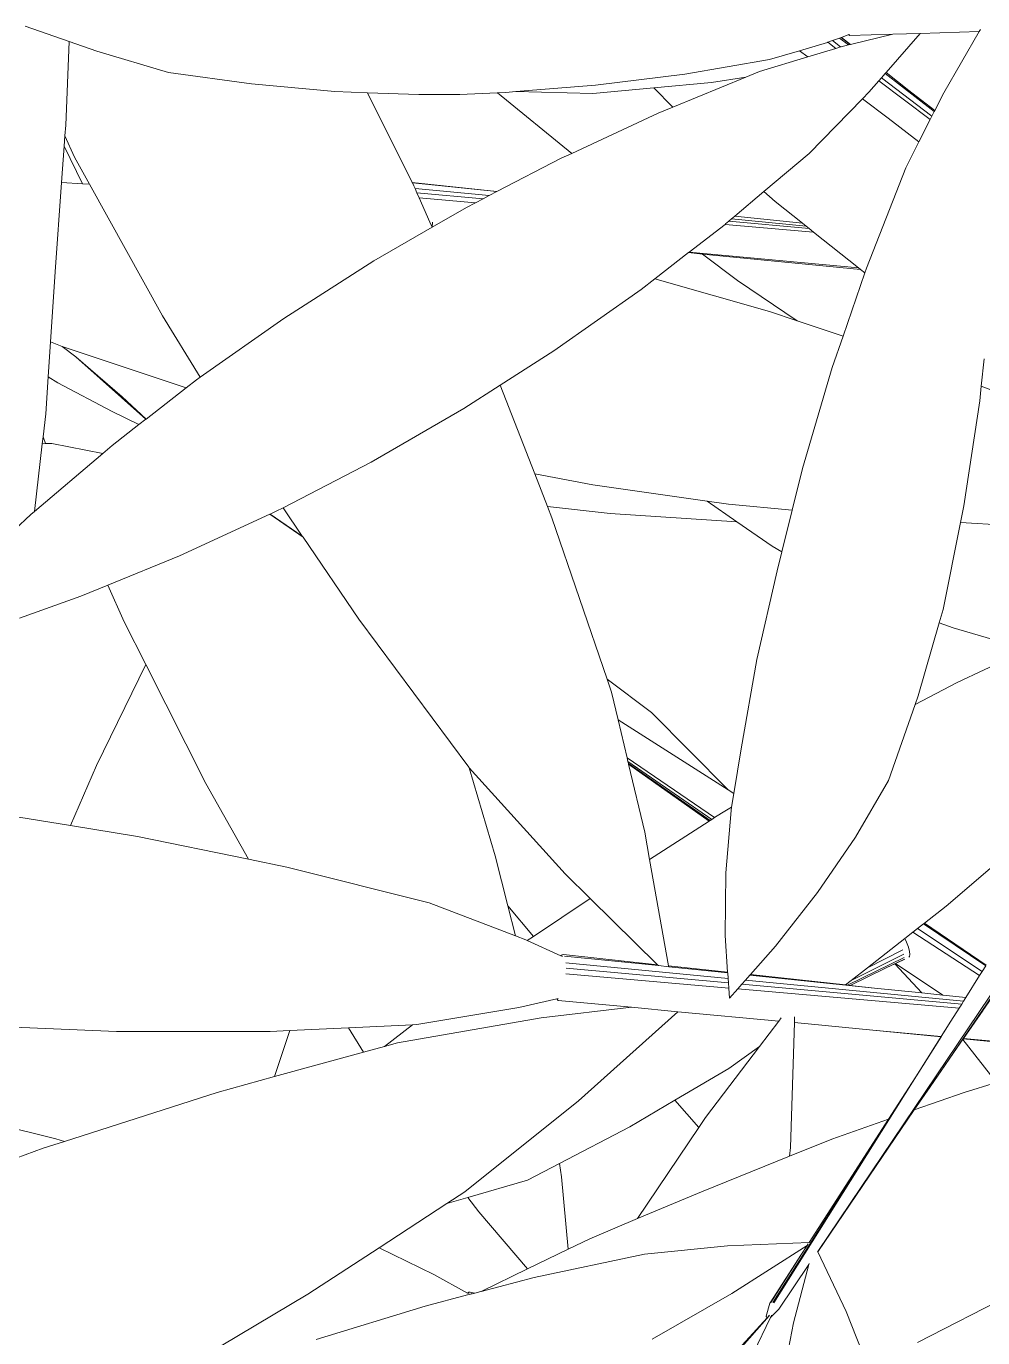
# Model space of a CAD drawing. Header units: millimetres. Extents: x 18 to 174501, y 22 to 24571.
# Drawn here: x 21988.7 to 22092.4, y 5409.9 to 5552 of the extents above; entities that cross this region are included whole.
import ezdxf

# ---------------------------------------------------------------- set-up
doc = ezdxf.new("R2010")
doc.units = ezdxf.units.MM
doc.header["$MEASUREMENT"] = 0
doc.layers.add('Edges', color=7, linetype='Continuous', lineweight=18)

# ---------------------------------------------------------------- blocks, each defined once
blk = doc.blocks.new('BAMBOOPLAN')
at = {"layer": 'Edges'}
for p, q in [((-3.1684, 5.9863), (-3.0826, 6.0187)), ((-3.1037, 5.9113), (-3.0826, 6.0187)), ((-3.0826, 6.0187), (-3.0818, 6.0224)), ((-3.2704, 5.9476), (-3.2078, 5.9713)), ((-3.2645, 5.935), (-3.2078, 5.9713)), ((-3.2078, 5.9713), (-3.1684, 5.9863)), ((-3.1984, 5.912), (-3.1684, 5.9863)), ((-3.2989, 5.9266), (-3.2929, 5.9314)), ((-3.2929, 5.9314), (-3.284, 5.9387)), ((-3.2778, 5.9264), (-3.2929, 5.9314)), ((-3.284, 5.9387), (-3.2818, 5.9404)), ((-3.284, 5.9387), (-3.2675, 5.9331)), ((-3.2818, 5.9404), (-3.2813, 5.9408)), ((-3.2818, 5.9404), (-3.265, 5.9347)), ((-3.2813, 5.9408), (-3.272, 5.9484)), ((-3.2813, 5.9408), (-3.2645, 5.935)), ((-3.2773, 5.9268), (-3.2675, 5.9331)), ((-3.272, 5.9484), (-3.271, 5.9492)), ((-3.2704, 5.9476), (-3.272, 5.9484)), ((-3.2675, 5.9331), (-3.265, 5.9347)), ((-3.265, 5.9347), (-3.2645, 5.935)), ((-3.336, 5.9001), (-3.2994, 5.9262)), ((-3.321, 5.8951), (-3.2842, 5.9218)), ((-3.2994, 5.9262), (-3.2989, 5.9266)), ((-3.2842, 5.9218), (-3.2989, 5.9266)), ((-3.2842, 5.9218), (-3.2778, 5.9264)), ((-3.2778, 5.9264), (-3.2773, 5.9268)), ((-3.2026, 5.9016), (-3.1992, 5.9099)), ((-3.1992, 5.9099), (-3.1984, 5.9118)), ((-3.1992, 5.9099), (-3.1082, 5.8791)), ((-3.1984, 5.912), (-3.1558, 5.8972)), ((-3.1984, 5.9118), (-3.1984, 5.912)), ((-3.1984, 5.9118), (-3.1558, 5.8972)), ((-3.1079, 5.8808), (-3.1037, 5.9113)), ((-3.3842, 5.8493), (-3.321, 5.8951)), ((-3.3758, 5.8718), (-3.336, 5.9001)), ((-3.336, 5.9001), (-3.321, 5.8951)), ((-3.2137, 5.8741), (-3.2048, 5.896)), ((-3.2048, 5.896), (-3.2026, 5.9016)), ((-3.1101, 5.8652), (-3.2048, 5.896)), ((-3.1093, 5.8708), (-3.2026, 5.9016)), ((-3.1558, 5.8972), (-3.1079, 5.8808)), ((-3.4924, 5.8078), (-3.3758, 5.8718)), ((-3.2196, 5.8616), (-3.2137, 5.8741)), ((-3.1101, 5.8652), (-3.1093, 5.8708)), ((-3.1093, 5.8708), (-3.1082, 5.8791)), ((-3.1082, 5.8791), (-3.1079, 5.8808)), ((-3.4015, 5.834), (-3.3842, 5.8493)), ((-3.2701, 5.7546), (-3.2196, 5.8616)), ((-3.2196, 5.8616), (-3.1725, 5.846)), ((-3.1154, 5.8271), (-3.1101, 5.8652)), ((-3.4928, 5.7532), (-3.4015, 5.834)), ((-3.4487, 5.8092), (-3.4015, 5.834)), ((-3.1725, 5.846), (-3.1154, 5.8269)), ((-3.1725, 5.846), (-3.1154, 5.8271)), ((-3.6173, 5.7466), (-3.4924, 5.8078)), ((-3.5306, 5.772), (-3.4487, 5.8092)), ((-3.1215, 5.7824), (-3.1154, 5.8269)), ((-3.1154, 5.8269), (-3.1154, 5.8271)), ((-3.6168, 5.7328), (-3.5306, 5.772)), ((-3.5306, 5.772), (-3.4928, 5.7532)), ((-3.1283, 5.6155), (-3.1215, 5.7824)), ((-3.5112, 5.737), (-3.4928, 5.7532)), ((-3.317, 5.6759), (-3.2701, 5.7546)), ((-3.7305, 5.6968), (-3.6173, 5.7466)), ((-3.7305, 5.6968), (-3.6168, 5.7328)), ((-3.6177, 5.6347), (-3.5112, 5.737)), ((-3.7572, 5.6857), (-3.7448, 5.6905)), ((-3.7448, 5.6905), (-3.7305, 5.6968)), ((-3.8113, 5.6645), (-3.7572, 5.6857)), ((-3.7572, 5.6857), (-3.757, 5.6857)), ((-3.757, 5.6857), (-3.6177, 5.6347)), ((-3.3474, 5.625), (-3.317, 5.6759)), ((-3.317, 5.6759), (-3.2954, 5.6672)), ((-3.2954, 5.6672), (-3.2444, 5.6491)), ((-3.8712, 5.6434), (-3.8113, 5.6645)), ((-3.2378, 5.6467), (-3.3507, 5.6195)), ((-3.3474, 5.625), (-3.2444, 5.6491)), ((-3.2444, 5.6491), (-3.2378, 5.6467)), ((-3.2378, 5.6467), (-3.2322, 5.6447)), ((-3.9472, 5.6203), (-3.8712, 5.6434)), ((-3.6305, 5.6224), (-3.6177, 5.6347)), ((-3.2238, 5.6417), (-3.3574, 5.6082)), ((-3.2322, 5.6447), (-3.3534, 5.6149)), ((-3.3507, 5.6195), (-3.3474, 5.625)), ((-3.2322, 5.6447), (-3.2238, 5.6417)), ((-3.2238, 5.6417), (-3.14, 5.6119)), ((-4.1216, 5.5746), (-3.9959, 5.6055)), ((-3.9959, 5.6055), (-3.9472, 5.6203)), ((-3.9472, 5.6203), (-3.8364, 5.5115)), ((-3.708, 5.5409), (-3.6305, 5.6224)), ((-3.3957, 5.5497), (-3.14, 5.6119)), ((-3.3957, 5.5497), (-3.3574, 5.6082)), ((-3.3755, 5.5534), (-3.1362, 5.6106)), ((-3.3574, 5.6082), (-3.3569, 5.609)), ((-3.3569, 5.609), (-3.3534, 5.6149)), ((-3.3534, 5.6149), (-3.3507, 5.6195)), ((-3.14, 5.6119), (-3.1362, 5.6106)), ((-3.1362, 5.6106), (-3.1283, 5.6078)), ((-3.1283, 5.6078), (-3.1283, 5.6155)), ((-3.1282, 5.5042), (-3.1283, 5.6078)), ((-4.2486, 5.5492), (-4.1216, 5.5746)), ((-4.4817, 5.5446), (-4.4097, 5.5444)), ((-4.3727, 5.4205), (-4.4097, 5.5444)), ((-4.4097, 5.5444), (-4.3646, 5.5443)), ((-4.3646, 5.5443), (-4.2486, 5.5492)), ((-3.4328, 5.4929), (-3.3966, 5.5484)), ((-3.3966, 5.5484), (-3.3755, 5.5534)), ((-3.3966, 5.5484), (-3.3957, 5.5497)), ((-3.3755, 5.5534), (-3.3107, 5.5326)), ((-3.8364, 5.5115), (-3.708, 5.5409)), ((-3.8359, 5.511), (-3.7081, 5.5408)), ((-3.7173, 5.5311), (-3.8292, 5.5041)), ((-3.7246, 5.5234), (-3.8243, 5.4988)), ((-3.7337, 5.5138), (-3.7246, 5.5234)), ((-3.7246, 5.5234), (-3.7173, 5.5311)), ((-3.7173, 5.5311), (-3.7081, 5.5408)), ((-3.7081, 5.5408), (-3.708, 5.5409)), ((-3.3107, 5.5326), (-3.203, 5.5035)), ((-2.9005, 5.5007), (-2.9101, 5.5425)), ((-3.8364, 5.5115), (-3.8359, 5.511)), ((-3.8359, 5.511), (-3.8325, 5.5076)), ((-3.8325, 5.5076), (-3.8292, 5.5041)), ((-3.8292, 5.5041), (-3.8243, 5.4988)), ((-3.7337, 5.5138), (-3.8185, 5.4926)), ((-3.7445, 5.5025), (-3.7337, 5.5138)), ((-3.2485, 5.503), (-3.203, 5.5035)), ((-3.203, 5.5035), (-3.1282, 5.5042)), ((-3.1282, 5.4527), (-3.1282, 5.5042)), ((-3.8243, 5.4988), (-3.8185, 5.4926)), ((-3.8185, 5.4926), (-3.7905, 5.4624)), ((-3.7847, 5.4562), (-3.7445, 5.5025)), ((-3.4474, 5.4706), (-3.4328, 5.4929)), ((-3.4328, 5.4929), (-3.2485, 5.503)), ((-2.8953, 5.4784), (-2.9005, 5.5007)), ((-2.9005, 5.5007), (-2.8553, 5.4993)), ((-3.7847, 5.4562), (-3.787, 5.4638)), ((-3.5441, 5.3364), (-3.4474, 5.4706)), ((-2.8658, 5.3171), (-2.8953, 5.4784)), ((-3.853, 5.3775), (-3.7847, 5.4562)), ((-3.7905, 5.4624), (-3.7847, 5.4562)), ((-3.1207, 5.2898), (-3.1282, 5.4527)), ((-4.3684, 5.4044), (-4.3727, 5.4205)), ((-4.3684, 5.4044), (-4.3434, 5.3778)), ((-4.3642, 5.3889), (-4.3684, 5.4044)), ((-4.3642, 5.3889), (-4.3183, 5.3431)), ((-4.3496, 5.3341), (-4.3642, 5.3889)), ((-4.3434, 5.3778), (-4.3081, 5.3461)), ((-3.9557, 5.2477), (-3.853, 5.3775)), ((-4.3496, 5.3341), (-4.3183, 5.3431)), ((-4.3183, 5.3431), (-4.3081, 5.3461)), ((-4.3081, 5.3461), (-4.1349, 5.1903)), ((-4.3138, 5.2003), (-4.3496, 5.3341)), ((-3.6052, 5.2592), (-3.5441, 5.3364)), ((-2.8622, 5.2907), (-2.8658, 5.3171)), ((-2.8622, 5.2907), (-2.7961, 5.3095)), ((-3.1147, 5.2236), (-3.1207, 5.2898)), ((-2.8436, 5.1546), (-2.8622, 5.2907)), ((-4.0483, 5.1193), (-3.9557, 5.2477)), ((-3.6468, 5.2066), (-3.6052, 5.2592)), ((-3.6052, 5.2592), (-3.51, 5.147)), ((-3.2111, 5.2004), (-3.1147, 5.2236)), ((-3.1086, 5.1577), (-3.1147, 5.2236)), ((-4.2853, 5.0953), (-4.3138, 5.2003)), ((-3.7554, 5.0816), (-3.6468, 5.2066)), ((-3.2436, 5.1942), (-3.2111, 5.2004)), ((-4.1349, 5.1903), (-4.0483, 5.1193)), ((-3.4194, 5.1602), (-3.2436, 5.1942)), ((-3.3794, 5.1272), (-3.1897, 5.1791)), ((-3.2436, 5.1942), (-3.1897, 5.1791)), ((-3.1897, 5.1791), (-3.1257, 5.1613)), ((-3.51, 5.147), (-3.4194, 5.1602)), ((-3.1257, 5.1613), (-3.1086, 5.1577)), ((-3.51, 5.147), (-3.4747, 5.1054)), ((-3.1059, 5.1275), (-3.1086, 5.1577)), ((-2.8425, 5.1334), (-2.8436, 5.1546)), ((-2.8196, 5.1332), (-2.7009, 5.1384)), ((-2.7861, 5.0551), (-2.7009, 5.1384)), ((-4.0524, 5.1135), (-4.0483, 5.1193)), ((-3.4747, 5.1054), (-3.3794, 5.1272)), ((-3.091, 4.9876), (-3.1059, 5.1275)), ((-2.8425, 5.1334), (-2.8196, 5.1332)), ((-2.8366, 5.0159), (-2.8425, 5.1334)), ((-4.0636, 5.0965), (-4.0524, 5.1135)), ((-3.4747, 5.1054), (-3.4627, 5.0912)), ((-4.2853, 5.0953), (-4.2662, 5.0947)), ((-4.2712, 5.043), (-4.2853, 5.0953)), ((-4.2662, 5.0947), (-4.241, 5.0864)), ((-4.2662, 5.0947), (-4.2643, 5.0946)), ((-4.2643, 5.0946), (-4.0636, 5.0965)), ((-4.241, 5.0864), (-4.1069, 5.0302)), ((-4.241, 5.0864), (-4.1529, 5.051)), ((-4.1065, 5.0308), (-4.0636, 5.0965)), ((-3.8613, 4.9702), (-3.7554, 5.0816)), ((-3.4627, 5.0912), (-3.3004, 4.883)), ((-2.7028, 4.1516), (-2.4608, 5.0599)), ((-4.2712, 5.043), (-4.2539, 5.0392)), ((-4.2561, 4.9875), (-4.2712, 5.043)), ((-4.2539, 5.0392), (-4.1601, 5.0247)), ((-4.1529, 5.051), (-4.1065, 5.0308)), ((-2.8367, 5.0013), (-2.7861, 5.0551)), ((-2.6215, 4.4498), (-2.4592, 5.0459)), ((-2.4578, 5.0371), (-2.5972, 4.5371)), ((-4.1601, 5.0247), (-4.1142, 5.0191)), ((-4.1429, 4.9751), (-4.1142, 5.0191)), ((-4.1142, 5.0191), (-4.1069, 5.0302)), ((-4.1069, 5.0302), (-4.1065, 5.0308)), ((-2.8367, 5.0013), (-2.8366, 5.0159)), ((-2.837, 4.8768), (-2.8367, 5.0013)), ((-4.2484, 4.9526), (-4.2561, 4.9875)), ((-4.1527, 4.9585), (-4.1429, 4.9751)), ((-3.0689, 4.8488), (-3.091, 4.9876)), ((-4.232, 4.9477), (-4.1527, 4.9585)), ((-4.2231, 4.8393), (-4.1527, 4.9585)), ((-3.877, 4.9543), (-3.8694, 4.9617)), ((-3.8694, 4.9617), (-3.8613, 4.9702)), ((-3.8613, 4.9702), (-3.8188, 4.9385)), ((-4.2484, 4.9526), (-4.2415, 4.9439)), ((-4.246, 4.9421), (-4.2484, 4.9526)), ((-4.246, 4.9421), (-4.2415, 4.9439)), ((-4.2231, 4.8393), (-4.246, 4.9421)), ((-4.2415, 4.9439), (-4.232, 4.9477)), ((-3.9886, 4.8472), (-3.8774, 4.954)), ((-3.8774, 4.954), (-3.877, 4.9543)), ((-3.8774, 4.954), (-3.8171, 4.9372)), ((-3.877, 4.9543), (-3.8188, 4.9385)), ((-3.8188, 4.9385), (-3.8171, 4.9372)), ((-3.8171, 4.9372), (-3.6938, 4.8452)), ((-2.6893, 4.7222), (-2.5833, 4.9035)), ((-3.3004, 4.883), (-3.2184, 4.8565)), ((-3.3004, 4.883), (-3.2872, 4.8661)), ((-2.857, 4.777), (-2.837, 4.8768)), ((-3.2872, 4.8661), (-3.2638, 4.8292)), ((-3.2184, 4.8565), (-3.067, 4.782)), ((-4.3041, 4.6874), (-4.2269, 4.833)), ((-4.2269, 4.833), (-4.2231, 4.8393)), ((-4.0787, 4.7682), (-3.9886, 4.8472)), ((-3.6938, 4.8452), (-3.4582, 4.6841)), ((-3.057, 4.7796), (-3.0689, 4.8488)), ((-3.067, 4.782), (-3.2638, 4.8292)), ((-3.2638, 4.8292), (-3.2313, 4.778)), ((-3.2313, 4.778), (-3.073, 4.7348)), ((-3.2313, 4.778), (-3.2281, 4.7729)), ((-3.2281, 4.7729), (-3.0763, 4.7306)), ((-3.2281, 4.7729), (-3.2265, 4.7704)), ((-3.057, 4.7796), (-3.067, 4.782)), ((-3.0534, 4.7585), (-3.057, 4.7796)), ((-2.8843, 4.6771), (-2.857, 4.777)), ((-4.1127, 4.7383), (-4.0787, 4.7682)), ((-4.0787, 4.7682), (-4.0362, 4.7229)), ((-3.0782, 4.7281), (-3.2265, 4.7704)), ((-3.2265, 4.7704), (-3.2258, 4.7693)), ((-3.0792, 4.7269), (-3.2258, 4.7693)), ((-3.2258, 4.7693), (-3.168, 4.6783)), ((-3.0653, 4.7445), (-3.0534, 4.7585)), ((-3.0525, 4.7534), (-3.0534, 4.7585)), ((-3.0288, 4.6596), (-3.0525, 4.7534)), ((-4.1912, 4.6756), (-4.1127, 4.7383)), ((-3.0763, 4.7306), (-3.073, 4.7348)), ((-3.073, 4.7348), (-3.0653, 4.7445)), ((-4.0362, 4.7229), (-3.9829, 4.6712)), ((-3.1469, 4.6404), (-3.0792, 4.7269)), ((-3.0792, 4.7269), (-3.0782, 4.7281)), ((-3.0782, 4.7281), (-3.0763, 4.7306)), ((-2.7125, 4.6864), (-2.6893, 4.7222)), ((-4.0041, 4.4987), (-3.9829, 4.6712)), ((-3.9829, 4.6712), (-3.8352, 4.5277)), ((-3.4582, 4.6841), (-3.4573, 4.6836)), ((-3.4573, 4.6836), (-3.3747, 4.5678)), ((-3.4573, 4.6836), (-3.2633, 4.5769)), ((-3.168, 4.6783), (-3.1469, 4.6404)), ((-2.9187, 4.5772), (-2.8843, 4.6771)), ((-2.725, 4.6671), (-2.7201, 4.6747)), ((-2.7201, 4.6747), (-2.7136, 4.6847)), ((-2.6035, 4.6448), (-2.7201, 4.6747)), ((-2.7136, 4.6847), (-2.7125, 4.6864)), ((-2.7136, 4.6847), (-2.6012, 4.6546)), ((-2.7125, 4.6864), (-2.6009, 4.6558)), ((-2.998, 4.5676), (-3.0288, 4.6596)), ((-2.7734, 4.5922), (-2.7334, 4.6541)), ((-2.7334, 4.6541), (-2.725, 4.6671)), ((-2.729, 4.6493), (-2.7334, 4.6541)), ((-2.6052, 4.6373), (-2.725, 4.6671)), ((-2.6012, 4.6546), (-2.6035, 4.6448)), ((-3.1469, 4.6404), (-3.0656, 4.4944)), ((-2.7908, 4.5653), (-2.7269, 4.6304)), ((-2.7734, 4.5922), (-2.7307, 4.636)), ((-2.7239, 4.6429), (-2.729, 4.6493)), ((-2.7201, 4.6373), (-2.7239, 4.6429)), ((-2.7178, 4.6328), (-2.7201, 4.6373)), ((-2.7173, 4.6297), (-2.7178, 4.6328)), ((-2.6052, 4.6373), (-2.6143, 4.5984)), ((-2.6035, 4.6448), (-2.6052, 4.6373)), ((-2.7247, 4.6259), (-2.7936, 4.5567)), ((-2.7242, 4.6228), (-2.7458, 4.6013)), ((-2.7354, 4.6116), (-2.7458, 4.6013)), ((-2.7345, 4.6124), (-2.7354, 4.6116)), ((-2.7354, 4.6116), (-2.6813, 4.5828)), ((-2.7254, 4.6213), (-2.7345, 4.6124)), ((-2.7345, 4.6124), (-2.6495, 4.5902)), ((-2.7254, 4.6213), (-2.7232, 4.6236)), ((-2.7181, 4.6288), (-2.7173, 4.6297)), ((-2.6158, 4.5918), (-2.9457, 4.5123)), ((-2.7908, 4.5653), (-2.7734, 4.5922)), ((-2.7458, 4.6013), (-2.7898, 4.5576)), ((-2.6813, 4.5828), (-2.6495, 4.5902)), ((-2.6495, 4.5902), (-2.6143, 4.5984)), ((-2.6158, 4.5918), (-2.6171, 4.5865)), ((-2.6143, 4.5984), (-2.6158, 4.5918)), ((-3.2633, 4.5769), (-3.2144, 4.5535)), ((-2.6187, 4.5796), (-2.9526, 4.4959)), ((-2.6171, 4.5865), (-2.9488, 4.5048)), ((-2.9413, 4.5229), (-2.9187, 4.5772)), ((-2.7528, 4.5661), (-2.6813, 4.5828)), ((-2.6187, 4.5796), (-2.6242, 4.5561)), ((-2.6171, 4.5865), (-2.6187, 4.5796)), ((-2.5826, 4.5887), (-2.5972, 4.5371)), ((-2.5972, 4.5371), (-2.3903, 4.5875)), ((-3.3747, 4.5678), (-3.3312, 4.5011)), ((-3.2783, 4.4693), (-3.2144, 4.5535)), ((-3.2144, 4.5535), (-3.0825, 4.4905)), ((-2.9758, 4.515), (-2.998, 4.5676)), ((-2.9417, 4.522), (-2.7528, 4.5661)), ((-2.9413, 4.5229), (-2.7969, 4.556)), ((-2.7969, 4.556), (-2.7908, 4.5653)), ((-2.7969, 4.556), (-2.7936, 4.5567)), ((-2.7936, 4.5567), (-2.7898, 4.5576)), ((-2.7898, 4.5576), (-2.7528, 4.5661)), ((-2.6242, 4.5561), (-2.7411, 4.0545)), ((-2.6242, 4.5561), (-2.6306, 4.529)), ((-2.5973, 4.5365), (-2.5173, 4.5556)), ((-2.734, 4.5038), (-2.6306, 4.529)), ((-2.734, 4.5038), (-2.6307, 4.5285)), ((-2.6307, 4.5285), (-2.6457, 4.4653)), ((-2.6306, 4.529), (-2.6307, 4.5285)), ((-2.5991, 4.5303), (-2.6215, 4.4498)), ((-2.5976, 4.5355), (-2.5991, 4.5303)), ((-2.5973, 4.5365), (-2.5976, 4.5355)), ((-2.5976, 4.5355), (-2.5265, 4.4892)), ((-2.5972, 4.5371), (-2.5973, 4.5365)), ((-3.8352, 4.5277), (-3.7343, 4.4383)), ((-3.0656, 4.4944), (-2.9758, 4.515)), ((-3.0649, 4.4932), (-2.9754, 4.5141)), ((-2.9754, 4.5141), (-2.9758, 4.515)), ((-2.972, 4.5059), (-2.9754, 4.5141)), ((-2.9488, 4.5048), (-2.9457, 4.5123)), ((-2.9457, 4.5123), (-2.9417, 4.522)), ((-2.9417, 4.522), (-2.9413, 4.5229)), ((-4.0119, 4.3975), (-4.0041, 4.4987)), ((-3.3312, 4.5011), (-3.2783, 4.4693)), ((-3.3312, 4.5011), (-3.3049, 4.4609)), ((-3.2251, 4.4578), (-3.0825, 4.4905)), ((-3.2228, 4.4563), (-3.0805, 4.4896)), ((-2.972, 4.5059), (-3.2173, 4.4468)), ((-2.9694, 4.4997), (-3.2145, 4.4393)), ((-2.9663, 4.4924), (-3.2119, 4.4308)), ((-3.0825, 4.4905), (-3.0805, 4.4896)), ((-3.0805, 4.4896), (-3.0649, 4.4932)), ((-3.0656, 4.4944), (-3.0649, 4.4932)), ((-2.9694, 4.4997), (-2.972, 4.5059)), ((-2.9663, 4.4924), (-2.9694, 4.4997)), ((-2.9601, 4.4778), (-2.9663, 4.4924)), ((-2.9601, 4.4778), (-2.9526, 4.4959)), ((-2.9526, 4.4959), (-2.9488, 4.5048)), ((-2.8526, 4.475), (-2.734, 4.5038)), ((-2.569, 4.4585), (-2.5265, 4.4892)), ((-3.2853, 4.4601), (-3.2783, 4.4693)), ((-3.0286, 4.4321), (-2.8762, 4.4692)), ((-2.8916, 4.4223), (-2.8762, 4.4692)), ((-2.8762, 4.4692), (-2.8742, 4.4753)), ((-2.8526, 4.475), (-2.8552, 4.4836)), ((-2.7955, 4.2901), (-2.8526, 4.475)), ((-3.6744, 4.4462), (-3.4479, 4.4655)), ((-3.4479, 4.4655), (-3.3049, 4.4609)), ((-3.3049, 4.4609), (-3.2877, 4.4603)), ((-3.2877, 4.4603), (-3.2853, 4.4601)), ((-3.2853, 4.4601), (-3.2281, 4.4547)), ((-3.2268, 4.457), (-3.2281, 4.4547)), ((-3.2281, 4.4547), (-3.2255, 4.4545)), ((-3.2251, 4.4578), (-3.2268, 4.457)), ((-2.6457, 4.4653), (-2.7431, 4.0545)), ((-2.6661, 4.3814), (-2.6457, 4.4653)), ((-2.633, 4.4077), (-2.569, 4.4585)), ((-2.633, 4.4077), (-2.6215, 4.4498)), ((-3.9082, 4.4154), (-3.7343, 4.4383)), ((-3.7343, 4.4383), (-3.6744, 4.4462)), ((-3.129, 4.2513), (-3.0286, 4.4321)), ((-3.0987, 4.4151), (-3.0286, 4.4321)), ((-4.0119, 4.3975), (-3.9082, 4.4154)), ((-3.2258, 4.3541), (-3.0987, 4.4151)), ((-3.2098, 4.388), (-3.0987, 4.4151)), ((-2.9347, 4.2914), (-2.8916, 4.4223)), ((-2.9257, 4.3747), (-2.8916, 4.4223)), ((-2.7027, 4.1515), (-2.633, 4.4077)), ((-4.1409, 4.3752), (-4.0119, 4.3975)), ((-3.2634, 4.3577), (-3.2123, 4.3896)), ((-3.2123, 4.3896), (-3.2104, 4.3908)), ((-3.2098, 4.388), (-3.2123, 4.3896)), ((-2.9886, 4.3008), (-2.9257, 4.3747)), ((-2.7392, 4.3234), (-2.6661, 4.3814)), ((-2.7198, 4.1606), (-2.6661, 4.3814)), ((-3.4235, 4.245), (-3.2258, 4.3541)), ((-3.4044, 4.2814), (-3.2634, 4.3577)), ((-2.7923, 4.2771), (-2.7392, 4.3234)), ((-3.0411, 4.2392), (-2.9886, 4.3008)), ((-2.9886, 4.3008), (-2.9395, 4.2733)), ((-2.9395, 4.2733), (-2.9347, 4.2914)), ((-2.7923, 4.2771), (-2.7955, 4.2901)), ((-3.503, 4.2421), (-3.4104, 4.279)), ((-3.4408, 4.2331), (-3.4104, 4.279)), ((-3.4104, 4.279), (-3.4044, 4.2814)), ((-2.9832, 4.1088), (-2.9395, 4.2733)), ((-2.9032, 4.1806), (-2.7923, 4.2771)), ((-3.4408, 4.2331), (-3.4235, 4.245)), ((-3.2497, 4.0605), (-3.129, 4.2513)), ((-3.5872, 4.2086), (-3.503, 4.2421)), ((-3.503, 4.2421), (-3.4686, 4.2141)), ((-3.4686, 4.2141), (-3.4408, 4.2331)), ((-3.1254, 4.1502), (-3.0411, 4.2392)), ((-2.5108, 4.069), (-2.3618, 4.2243)), ((-3.6156, 4.1973), (-3.5872, 4.2086)), ((-3.5862, 4.1334), (-3.5872, 4.2086)), ((-3.5862, 4.1334), (-3.4686, 4.2141)), ((-3.8404, 4.1197), (-3.6156, 4.1973)), ((-2.9832, 4.1088), (-2.9032, 4.1806)), ((-3.1638, 4.1097), (-3.1254, 4.1502)), ((-3.1254, 4.1502), (-3.1157, 4.1316)), ((-2.8376, 4.1145), (-2.7198, 4.1606)), ((-2.8073, 4.047), (-2.7212, 4.155)), ((-2.725, 4.1395), (-2.7212, 4.155)), ((-2.7212, 4.155), (-2.7205, 4.158)), ((-2.7198, 4.1606), (-2.7196, 4.1607)), ((-2.7028, 4.1516), (-2.7034, 4.1522)), ((-2.7027, 4.1515), (-2.7028, 4.1516)), ((-2.6309, 4.0781), (-2.7027, 4.1515)), ((-3.6625, 4.0811), (-3.5862, 4.1334)), ((-3.1157, 4.1316), (-3.0693, 4.029)), ((-2.7466, 4.0528), (-2.725, 4.1395)), ((-2.7459, 4.0536), (-2.725, 4.1395)), ((-2.7305, 4.0479), (-2.7091, 4.1282)), ((-2.7091, 4.1282), (-2.7092, 4.13)), ((-2.7023, 4.0353), (-2.7091, 4.1282)), ((-4.0305, 4.0627), (-3.8404, 4.1197)), ((-3.2423, 4.054), (-3.1638, 4.1097)), ((-3.0428, 4.0554), (-2.9832, 4.1088)), ((-2.9554, 4.0605), (-2.8376, 4.1145)), ((-3.8612, 3.9324), (-3.6625, 4.0811)), ((-2.5726, 4.0101), (-2.6309, 4.0781)), ((-3.27, 4.0344), (-3.2497, 4.0605)), ((-3.27, 4.0344), (-3.2423, 4.054)), ((-3.2423, 4.054), (-3.2191, 4.0385)), ((-3.1048, 3.9706), (-2.9554, 4.0605)), ((-3.0693, 4.029), (-3.0428, 4.0554)), ((-2.9011, 3.9395), (-2.8073, 4.047)), ((-2.7466, 4.0528), (-2.7467, 4.0518)), ((-2.7467, 4.0518), (-2.7456, 4.031)), ((-2.7305, 4.0479), (-2.7385, 4.0314)), ((-2.7312, 4.0471), (-2.7311, 4.0472)), ((-3.3469, 3.9354), (-3.27, 4.0344)), ((-3.2191, 4.0385), (-3.1188, 3.9798)), ((-3.1188, 3.9798), (-3.0693, 4.029)), ((-2.7933, 3.9075), (-2.7416, 4.0331)), ((-2.7661, 3.9764), (-2.7433, 4.0294)), ((-2.7456, 3.9709), (-2.7385, 4.0314)), ((-2.7456, 4.031), (-2.7454, 4.0306)), ((-2.7454, 4.0306), (-2.745, 4.0303)), ((-2.745, 4.0303), (-2.7445, 4.0299)), ((-2.7445, 4.0299), (-2.7438, 4.0296)), ((-2.7438, 4.0296), (-2.7433, 4.0294)), ((-2.7433, 4.0294), (-2.7414, 4.034)), ((-2.7385, 4.0314), (-2.7383, 4.033)), ((-2.7382, 4.0342), (-2.7381, 4.0351)), ((-2.6851, 3.9152), (-2.7023, 4.0353)), ((-3.1756, 3.9233), (-3.1188, 3.9798)), ((-3.1756, 3.9233), (-3.1048, 3.9706)), ((-4.0347, 3.9178), (-3.8753, 3.9317)), ((-3.8888, 3.9118), (-3.8612, 3.9324)), ((-3.8753, 3.9317), (-3.8612, 3.9324)), ((-3.4275, 3.8317), (-3.3469, 3.9354)), ((-3.3469, 3.9354), (-3.2532, 3.9244)), ((-3.2532, 3.9244), (-3.1943, 3.9139)), ((-3.1837, 3.9178), (-3.1758, 3.9231)), ((-3.1758, 3.9231), (-3.1756, 3.9233)), ((-4.1073, 3.7323), (-3.8888, 3.9118)), ((-3.2498, 3.8736), (-3.1934, 3.9113)), ((-3.1928, 3.916), (-3.1943, 3.9139)), ((-3.1943, 3.9139), (-3.1918, 3.9134)), ((-3.1934, 3.9113), (-3.1875, 3.9153)), ((-3.191, 3.9167), (-3.1928, 3.916)), ((-3.191, 3.9167), (-3.1837, 3.9178)), ((-3.1889, 3.9151), (-3.1875, 3.9153)), ((-3.1875, 3.9153), (-3.1837, 3.9178)), ((-3.3927, 3.7698), (-3.2498, 3.8736)), ((-3.5286, 3.7122), (-3.4275, 3.8317))]:
    blk.add_line(p, q, dxfattribs=at)

msp = doc.modelspace()

# ---------------------------------------------------------------- block references
at = {"xscale": 69.97983938875464, "yscale": 69.97983938875464, "zscale": 69.97983938875464, "rotation": 340.9588725647666}
msp.add_blockref('BAMBOOPLAN', (22158.48, 5082.93), dxfattribs=at)

doc.saveas('drawing.dxf')
